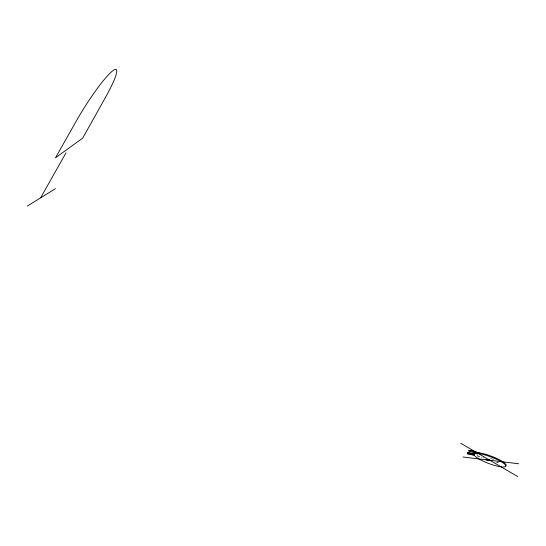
<?xml version="1.0" encoding="UTF-8"?>
<svg xmlns="http://www.w3.org/2000/svg" width="546" height="546" viewBox="0 0 546 546"><rect width="100%" height="100%" fill="white"/><g stroke="black" fill="none" stroke-linecap="round" stroke-linejoin="round"><path stroke-width="0.41" stroke-dasharray="2.73 2.05" d="M495.904 462.435L498 462.332M497.167 462.755L498.559 462.687M476.781 454.579L477.832 454.838M477.04 455.623L481.913 457.022M476.931 455.93L481.804 457.33M482.807 457.685L483.886 458.087M490.185 458.039L492.383 459.241M492.519 458.858L493.796 459.568"/><path stroke-width="0.82" d="M474.549 455.391L467.895 453.999L467.697 452.654L474.494 453.74M475.143 453.119L468.707 450.894L468.843 450.505L471.478 450.3L479.641 453.132M467.895 453.999L467.806 452.347M468.707 450.894L471.341 450.682L471.478 450.3M40.643 197.816L65.998 152.812M27.3 206.088L55.385 188.677M463.056 457.016L518.7 463.779M467.697 452.654L474.385 454.04M469.963 454.108L471.13 454.347M471.717 454.47L473.273 454.791M471.341 450.682L477.818 452.927M474.017 452.3L475.279 452.736M490.178 460.312L485.38 459.377L486.145 459.821M460.715 443.263L517.792 476.61M488.834 459.793L489.598 460.237M488.254 459.725L489.018 460.169M487.68 459.65L488.445 460.101M487.1 459.582L487.871 460.032M486.527 459.514L487.291 459.957M485.954 459.445L486.718 459.889M474.365 454.252A16.967 3.474 20.6 0 1 491.475 456.244A16.967 3.474 20.6 0 1 505.446 465.991M105.446 97.475L82.699 138.104L55.467 157.828L76.733 120.284A47.352 6.443 -57.5 0 1 112.408 71.035A47.352 6.443 -57.5 0 1 105.446 97.475M479.606 459.35L478.187 458.524A16.974 3.46 20.6 0 1 478.473 453.562A16.974 3.46 20.6 0 1 500.361 461.213L501.801 462.059A16.974 3.46 20.6 0 1 501.303 466.905A16.974 3.46 20.6 0 1 479.606 459.35"/></g></svg>
